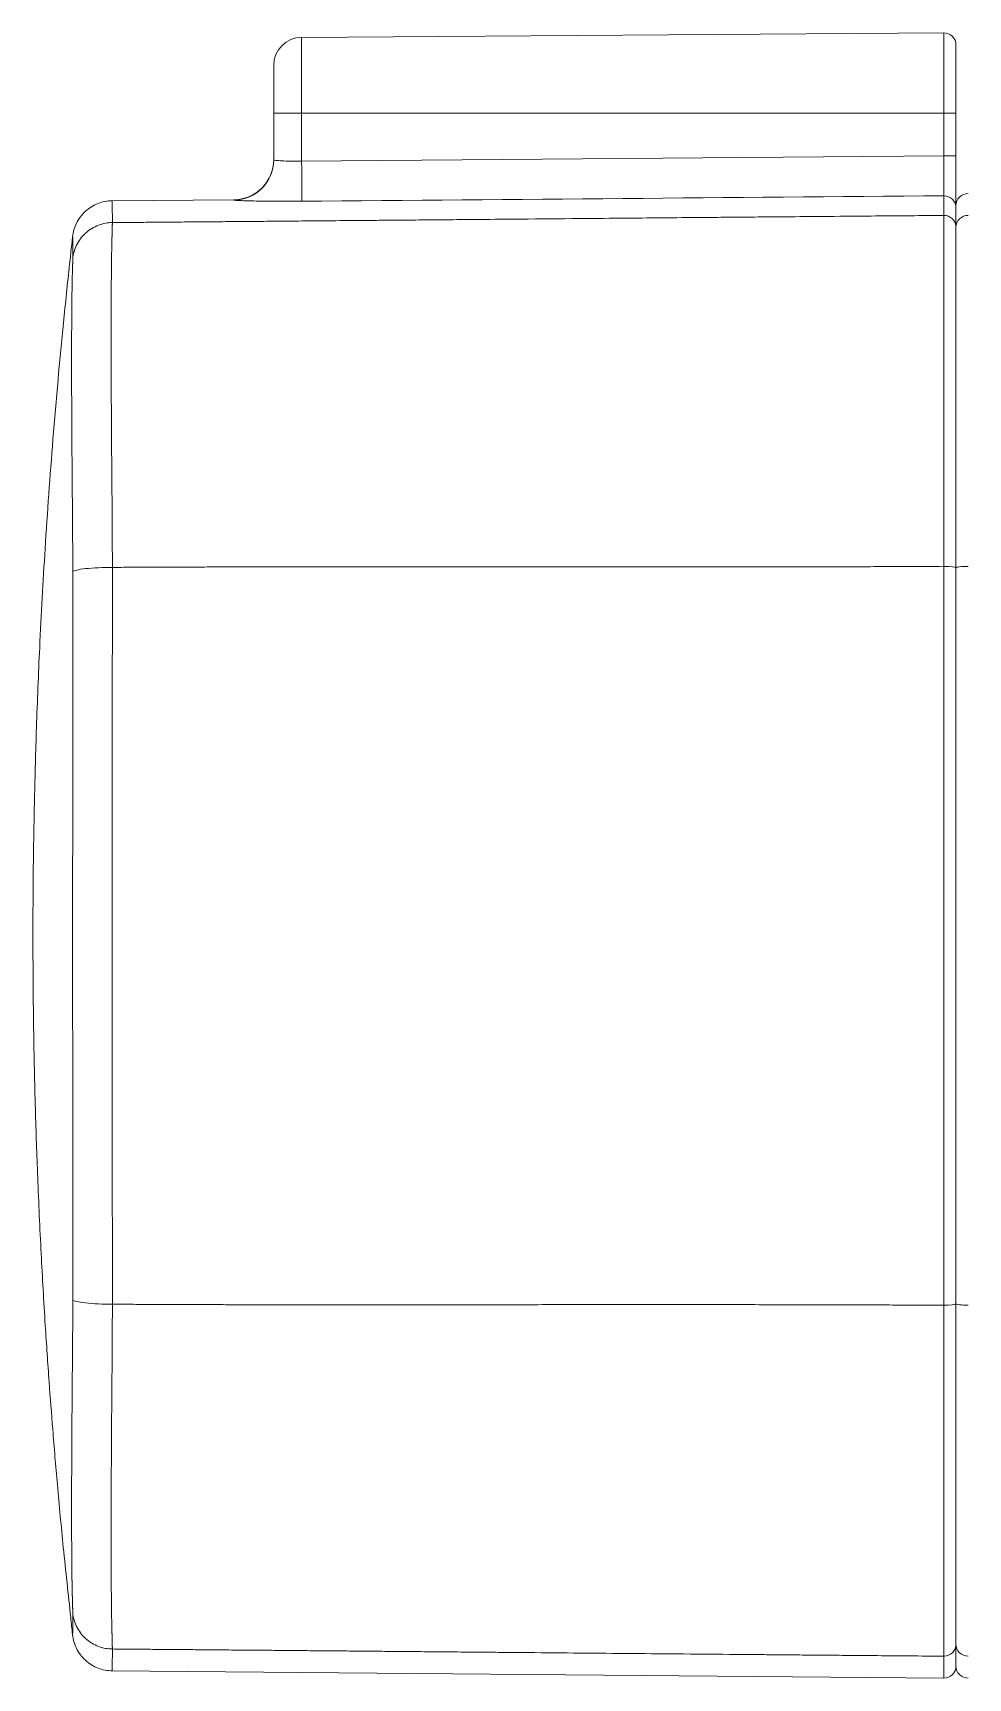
# Model space of a CAD drawing. Extents: x 0 to 3160, y 0 to 2315.
# Drawn here: x 1091.05 to 1114.35, y 797.76 to 838.76 of the extents above; entities that cross this region are included whole.
import ezdxf

# ---------------------------------------------------------------- set-up
doc = ezdxf.new("R2010")
doc.units = 0
doc.header["$LTSCALE"] = 4
doc.header["$MEASUREMENT"] = 0
doc.layers.add('1', color=7, linetype='CONTINUOUS', true_color=0xffffff)

msp = doc.modelspace()

# ---------------------------------------------------------------- linework, layer by layer
at = {"layer": '1', "color": 7, "linetype": 'Continuous', "lineweight": 18}
for p, q in [((1113.747, 838.756), (1097.744, 838.644)), ((1097.049, 835.589), (1097.049, 836.758)), ((1114.049, 836.758), (1114.049, 835.696)), ((1096.058, 834.598), (1093.023, 834.572)), ((1114.049, 833.91), (1114.049, 834.453)), ((1114.049, 825.425), (1114.049, 833.91)), ((1092.039, 833.68), (1092.039, 833.681)), ((1114.049, 807.086), (1114.049, 825.425)), ((1114.049, 798.601), (1114.049, 807.086)), ((1114.049, 798.601), (1114.049, 798.058)), ((1093.021, 797.939), (1113.747, 797.758))]:
    msp.add_line(p, q, dxfattribs=at)
at = {"layer": '1', "color": 7, "linetype": 'Continuous', "lineweight": 13}
for p, q in [((1097.744, 838.644), (1097.744, 836.758)), ((1113.747, 838.756), (1113.747, 836.758)), ((1097.744, 835.56), (1097.744, 836.758)), ((1113.747, 836.758), (1097.744, 836.758)), ((1113.747, 835.696), (1113.747, 836.758)), ((1113.747, 835.696), (1097.744, 835.56)), ((1096.058, 834.598), (1096.058, 834.59)), ((1113.747, 834.207), (1113.747, 834.697)), ((1113.747, 807.048), (1113.747, 825.463)), ((1113.747, 797.758), (1113.747, 798.304))]:
    msp.add_line(p, q, dxfattribs=at)
at = {"layer": '1', "color": 7, "linetype": 'Continuous', "lineweight": 18}
for centre, radius, start, end in [((1097.749, 837.944), 0.7, 90.4, 180), ((1113.749, 838.456), 0.3, 0, 90.4), ((1114.349, 834.453), 0.3, 89.5667, 180), ((1113.749, 798.058), 0.3, 269.5, 360), ((1114.349, 798.058), 0.3, 180, 270.4333)]:
    msp.add_arc(centre, radius, start, end, dxfattribs=at)
at = {"layer": '1', "color": 7, "linetype": 'Continuous', "lineweight": 18, "extrusion": (0, 0, -1)}
msp.add_arc((-1096.049, 835.598), 1, 180, 269.5, dxfattribs=at)
at = {"layer": '1', "color": 7, "linetype": 'Continuous', "lineweight": 13}
for centre, major_axis, ratio, start_param, end_param in [((1097.749, 836.758), (0.7, 0), 0.000003, 3.141593, 4.705408), ((1113.749, 836.758), (0.3, 0), 0.000003, 4.705408, 6.283185), ((1096.049, 835.589), (1, 0), 0.999887, 4.721116, 6.283185), ((1097.737, 835.56), (-0.008, 1), 0.006981, 3.178222, 4.712332), ((1113.749, 835.696), (0.3, 0), 0.000003, 4.705408, 6.283185), ((1113.749, 834.397), (0.3, 0), 0.999279, 1.570796, 1.579523), ((1113.749, 834.397), (0.3, 0), 0.999279, 0.000001, 1.570796), ((1114.349, 833.91), (0.3, 0), 0.993003, 1.563233, 3.141593), ((1114.349, 825.425), (0.3, 0), 0.118089, 1.563233, 3.141593), ((1114.349, 807.086), (0.3, 0), 0.118089, 3.141593, 4.719952), ((1114.349, 798.601), (-0.3, 0), 0.993003, 0, 1.578359)]:
    msp.add_ellipse(centre, major_axis=major_axis, ratio=ratio, start_param=start_param, end_param=end_param, dxfattribs=at)
at = {"layer": '1', "color": 7, "linetype": 'Continuous', "lineweight": 18}
for centre, major_axis, ratio, start_param, end_param in [((1113.749, 833.909), (-0.3, 0), 0.993, 4.712389, 4.721115), ((1113.749, 825.427), (0.3, 0), 0.118116, 1.570796, 1.579522), ((1113.749, 825.427), (0.3, 0), 0.118115, 0.000002, 1.570796), ((1113.749, 807.084), (-0.3, 0), 0.118115, 1.56207, 1.570796), ((1113.749, 798.602), (0.3, 0), 0.993, 4.703663, 4.712389), ((1113.749, 798.602), (0.3, 0), 0.993, 4.712389, 6.283184)]:
    msp.add_ellipse(centre, major_axis=major_axis, ratio=ratio, start_param=start_param, end_param=end_param, dxfattribs=at)
at = {"layer": '1', "color": 7, "linetype": 'Continuous', "lineweight": 13}
for points, degree, knots in [([(1114.049, 837.987), (1114.049, 838.205), (1114.049, 838.455), (1114.049, 838.456)], 2, [0, 0, 0, 0.484247, 1, 1, 1]), ([(1097.049, 837.59), (1097.049, 837.593), (1097.049, 837.763), (1097.049, 837.944), (1097.049, 837.944), (1097.049, 837.764), (1097.049, 837.593), (1097.049, 837.59)], 2, [0, 0, 0, 0.004981, 0.252483, 0.499985, 0.747487, 0.994988, 1, 1, 1]), ([(1097.744, 835.56), (1097.653, 835.558), (1097.561, 835.558), (1097.394, 835.561), (1097.316, 835.563), (1097.22, 835.568), (1097.191, 835.57), (1097.141, 835.574), (1097.12, 835.576), (1097.067, 835.582), (1097.049, 835.586), (1097.049, 835.589)], 3, [0, 0, 0, 0, 0.25, 0.25, 0.5, 0.5, 0.625, 0.625, 0.75, 0.75, 1, 1, 1, 1]), ([(1113.747, 835.696), (1113.747, 835.568), (1113.747, 835.44), (1113.746, 835.262), (1113.746, 835.206), (1113.746, 835.099), (1113.746, 835.048), (1113.746, 834.91), (1113.746, 834.835), (1113.746, 834.731), (1113.746, 834.701), (1113.747, 834.697)], 3, [0, 0, 0, 0, 0.25, 0.25, 0.375, 0.375, 0.5, 0.5, 0.75, 0.75, 1, 1, 1, 1]), ([(1097.746, 834.561), (1097.635, 834.56), (1097.413, 834.559), (1097.094, 834.56), (1096.801, 834.562), (1096.459, 834.568), (1096.209, 834.576), (1096.077, 834.584), (1096.064, 834.588), (1096.058, 834.59)], 3, [0, 0, 0, 0, 0.12656, 0.252303, 0.377665, 0.502859, 0.75115, 0.875687, 1, 1, 1, 1]), ([(1093.028, 834.028), (1093.165, 834.029), (1093.444, 834.032), (1093.871, 834.035), (1094.312, 834.039), (1094.768, 834.043), (1095.239, 834.047), (1095.725, 834.051), (1096.226, 834.055), (1096.742, 834.059), (1097.273, 834.064), (1097.93, 834.07), (1098.645, 834.076), (1099.353, 834.082), (1099.878, 834.087), (1100.37, 834.091), (1100.929, 834.096), (1101.651, 834.102), (1102.483, 834.11), (1103.557, 834.119), (1104.734, 834.13), (1106.261, 834.143), (1107.504, 834.154), (1108.858, 834.166), (1109.921, 834.175), (1111.08, 834.185), (1112.037, 834.193), (1112.901, 834.2), (1113.468, 834.205), (1113.747, 834.207)], 3, [0, 0, 0, 0, 0.019855, 0.040432, 0.061729, 0.083747, 0.106487, 0.129947, 0.154129, 0.179031, 0.204654, 0.230999, 0.274061, 0.308249, 0.333561, 0.349999, 0.379572, 0.41443, 0.454573, 0.5, 0.569991, 0.625001, 0.721133, 0.750001, 0.821018, 0.875001, 0.917912, 0.959578, 1, 1, 1, 1]), ([(1113.747, 825.463), (1113.747, 825.48), (1113.747, 825.515), (1113.747, 825.567), (1113.747, 825.619), (1113.747, 825.671), (1113.747, 825.723), (1113.747, 825.774), (1113.747, 825.826), (1113.747, 825.878), (1113.747, 825.93), (1113.747, 825.982), (1113.747, 826.033), (1113.747, 826.085), (1113.747, 826.137), (1113.747, 826.188), (1113.747, 826.24), (1113.747, 826.291), (1113.747, 826.343), (1113.747, 826.394), (1113.747, 826.445), (1113.747, 826.496), (1113.746, 826.548), (1113.746, 826.599), (1113.746, 826.65), (1113.746, 826.7), (1113.746, 826.751), (1113.746, 826.802), (1113.746, 826.853), (1113.746, 826.903), (1113.746, 826.954), (1113.746, 827.004), (1113.746, 827.054), (1113.746, 827.105), (1113.746, 827.155), (1113.746, 827.205), (1113.746, 827.255), (1113.746, 827.305), (1113.746, 827.354), (1113.746, 827.404), (1113.746, 827.453), (1113.746, 827.503), (1113.746, 827.552), (1113.746, 827.601), (1113.746, 827.65), (1113.746, 827.699), (1113.746, 827.748), (1113.746, 827.797), (1113.746, 827.845), (1113.746, 827.894), (1113.746, 827.942), (1113.746, 827.99), (1113.746, 828.038), (1113.746, 828.086), (1113.746, 828.134), (1113.746, 828.181), (1113.746, 828.229), (1113.746, 828.276), (1113.746, 828.323), (1113.746, 828.37), (1113.746, 828.417), (1113.746, 828.464), (1113.746, 828.511), (1113.746, 828.557), (1113.746, 828.603), (1113.746, 828.65), (1113.746, 828.696), (1113.746, 828.741), (1113.746, 828.787), (1113.746, 828.833), (1113.746, 828.878), (1113.746, 828.923), (1113.746, 828.968), (1113.746, 829.013), (1113.746, 829.058), (1113.746, 829.102), (1113.746, 829.146), (1113.746, 829.191), (1113.746, 829.234), (1113.746, 829.278), (1113.746, 829.322), (1113.746, 829.365), (1113.746, 829.409), (1113.746, 829.452), (1113.746, 829.494), (1113.746, 829.537), (1113.746, 829.58), (1113.746, 829.622), (1113.746, 829.664), (1113.746, 829.706), (1113.746, 829.748), (1113.746, 829.789), (1113.746, 829.831), (1113.746, 829.872), (1113.746, 829.913), (1113.746, 829.954), (1113.746, 829.994), (1113.746, 830.035), (1113.746, 830.075), (1113.746, 830.115), (1113.746, 830.154), (1113.746, 830.194), (1113.746, 830.233), (1113.746, 830.273), (1113.746, 830.312), (1113.746, 830.35), (1113.746, 830.389), (1113.746, 830.427), (1113.746, 830.465), (1113.746, 830.503), (1113.746, 830.541), (1113.746, 830.578), (1113.746, 830.616), (1113.746, 830.653), (1113.746, 830.69), (1113.746, 830.726), (1113.746, 830.763), (1113.746, 830.799), (1113.746, 830.835), (1113.746, 830.871), (1113.746, 830.906), (1113.746, 830.942), (1113.746, 830.977), (1113.746, 831.012), (1113.746, 831.047), (1113.746, 831.081), (1113.746, 831.116), (1113.746, 831.15), (1113.746, 831.183), (1113.746, 831.217), (1113.746, 831.251), (1113.746, 831.284), (1113.746, 831.317), (1113.746, 831.358), (1113.746, 831.407), (1113.746, 831.464), (1113.746, 831.521), (1113.746, 831.578), (1113.746, 831.634), (1113.746, 831.69), (1113.746, 831.745), (1113.746, 831.8), (1113.746, 831.855), (1113.746, 831.91), (1113.746, 831.964), (1113.746, 832.018), (1113.746, 832.071), (1113.746, 832.124), (1113.746, 832.177), (1113.746, 832.229), (1113.746, 832.281), (1113.746, 832.332), (1113.746, 832.383), (1113.746, 832.433), (1113.746, 832.483), (1113.746, 832.532), (1113.746, 832.581), (1113.746, 832.63), (1113.746, 832.678), (1113.746, 832.725), (1113.746, 832.772), (1113.746, 832.818), (1113.746, 832.863), (1113.746, 832.909), (1113.746, 832.953), (1113.746, 832.997), (1113.746, 833.04), (1113.746, 833.083), (1113.746, 833.125), (1113.746, 833.166), (1113.746, 833.207), (1113.746, 833.247), (1113.746, 833.287), (1113.746, 833.326), (1113.746, 833.364), (1113.746, 833.401), (1113.746, 833.438), (1113.746, 833.474), (1113.746, 833.509), (1113.746, 833.544), (1113.746, 833.578), (1113.746, 833.611), (1113.746, 833.643), (1113.746, 833.675), (1113.746, 833.706), (1113.746, 833.736), (1113.746, 833.765), (1113.746, 833.794), (1113.746, 833.822), (1113.746, 833.849), (1113.746, 833.875), (1113.746, 833.901), (1113.746, 833.925), (1113.746, 833.949), (1113.746, 833.972), (1113.746, 833.994), (1113.746, 834.016), (1113.747, 834.036), (1113.747, 834.056), (1113.747, 834.075), (1113.747, 834.093), (1113.747, 834.11), (1113.747, 834.127), (1113.747, 834.142), (1113.747, 834.157), (1113.747, 834.171), (1113.747, 834.184), (1113.747, 834.196), (1113.747, 834.203), (1113.747, 834.207)], 3, [0, 0, 0, 0, 0.003933, 0.007867, 0.011802, 0.015737, 0.019672, 0.023608, 0.027545, 0.031482, 0.035419, 0.039356, 0.043293, 0.04723, 0.051168, 0.055105, 0.059042, 0.062978, 0.066915, 0.070851, 0.074786, 0.078721, 0.082655, 0.086589, 0.090522, 0.094454, 0.098385, 0.102315, 0.106244, 0.110172, 0.114099, 0.118025, 0.121949, 0.125872, 0.129794, 0.133713, 0.137632, 0.141548, 0.145463, 0.149377, 0.153288, 0.157197, 0.161104, 0.16501, 0.168913, 0.172814, 0.176712, 0.180608, 0.184502, 0.188394, 0.192282, 0.196168, 0.200052, 0.203932, 0.20781, 0.211685, 0.215557, 0.219426, 0.223292, 0.227155, 0.231014, 0.23487, 0.238723, 0.242572, 0.246418, 0.250261, 0.254099, 0.257934, 0.261766, 0.265593, 0.269417, 0.273236, 0.277052, 0.280864, 0.284671, 0.288475, 0.292274, 0.296068, 0.299859, 0.303645, 0.307426, 0.311203, 0.314976, 0.318743, 0.322506, 0.326265, 0.330018, 0.333766, 0.33751, 0.341249, 0.344982, 0.34871, 0.352434, 0.356151, 0.359864, 0.363571, 0.367273, 0.37097, 0.374661, 0.378346, 0.382026, 0.3857, 0.389369, 0.393031, 0.396688, 0.400339, 0.403985, 0.407624, 0.411257, 0.414884, 0.418505, 0.42212, 0.425729, 0.429331, 0.432927, 0.436517, 0.4401, 0.443677, 0.447248, 0.450812, 0.454369, 0.45792, 0.461465, 0.465002, 0.468533, 0.472057, 0.475574, 0.479084, 0.482588, 0.486084, 0.489574, 0.493057, 0.496532, 0.500001, 0.506111, 0.512243, 0.518397, 0.524572, 0.530768, 0.536985, 0.543223, 0.549482, 0.555761, 0.56206, 0.568378, 0.574716, 0.581074, 0.58745, 0.593845, 0.600259, 0.606691, 0.613141, 0.619609, 0.626094, 0.632596, 0.639115, 0.645651, 0.652203, 0.658771, 0.665354, 0.671953, 0.678567, 0.685195, 0.691838, 0.698495, 0.705166, 0.71185, 0.718548, 0.725258, 0.73198, 0.738715, 0.745461, 0.752219, 0.758988, 0.765767, 0.772557, 0.779357, 0.786166, 0.792985, 0.799812, 0.806649, 0.813493, 0.820345, 0.827205, 0.834071, 0.840944, 0.847824, 0.854709, 0.8616, 0.868497, 0.875398, 0.882303, 0.889213, 0.896126, 0.903042, 0.909962, 0.916883, 0.923807, 0.930733, 0.93766, 0.944588, 0.951516, 0.958445, 0.965374, 0.972301, 0.979228, 0.986154, 0.993078, 1, 1, 1, 1]), ([(1092.041, 833.131), (1092.041, 833.136), (1092.041, 833.146), (1092.041, 833.161), (1092.042, 833.176), (1092.042, 833.191), (1092.041, 833.205), (1092.041, 833.219), (1092.041, 833.233), (1092.041, 833.247), (1092.041, 833.261), (1092.041, 833.274), (1092.041, 833.287), (1092.041, 833.3), (1092.041, 833.313), (1092.041, 833.326), (1092.041, 833.338), (1092.041, 833.35), (1092.041, 833.362), (1092.041, 833.374), (1092.041, 833.385), (1092.041, 833.396), (1092.041, 833.407), (1092.04, 833.418), (1092.04, 833.429), (1092.04, 833.439), (1092.04, 833.449), (1092.04, 833.459), (1092.04, 833.469), (1092.04, 833.479), (1092.04, 833.488), (1092.04, 833.497), (1092.04, 833.506), (1092.04, 833.515), (1092.04, 833.523), (1092.04, 833.531), (1092.04, 833.553), (1092.04, 833.584), (1092.04, 833.619), (1092.039, 833.647), (1092.039, 833.667), (1092.039, 833.676), (1092.039, 833.679), (1092.039, 833.68)], 3, [0, 0, 0, 0, 0.014869, 0.029747, 0.044633, 0.059527, 0.074429, 0.08934, 0.104259, 0.119187, 0.134124, 0.149069, 0.164022, 0.178984, 0.193955, 0.208935, 0.223923, 0.238921, 0.253927, 0.268941, 0.283965, 0.298998, 0.31404, 0.329091, 0.344151, 0.35922, 0.374298, 0.389386, 0.404484, 0.41959, 0.434707, 0.449832, 0.464968, 0.480113, 0.495267, 0.510432, 0.525606, 0.615912, 0.705194, 0.793456, 0.880717, 0.967002, 1, 1, 1, 1]), ([(1092.041, 825.33), (1092.041, 825.345), (1092.041, 825.375), (1092.041, 825.42), (1092.041, 825.465), (1092.041, 825.509), (1092.041, 825.554), (1092.041, 825.599), (1092.041, 825.643), (1092.041, 825.688), (1092.041, 825.732), (1092.041, 825.776), (1092.04, 825.821), (1092.04, 825.865), (1092.04, 825.909), (1092.04, 825.953), (1092.04, 825.997), (1092.039, 826.041), (1092.039, 826.085), (1092.039, 826.129), (1092.039, 826.173), (1092.038, 826.216), (1092.038, 826.26), (1092.038, 826.304), (1092.037, 826.347), (1092.037, 826.391), (1092.037, 826.434), (1092.036, 826.478), (1092.036, 826.521), (1092.036, 826.564), (1092.035, 826.607), (1092.035, 826.65), (1092.035, 826.694), (1092.034, 826.737), (1092.034, 826.779), (1092.034, 826.822), (1092.033, 826.865), (1092.033, 826.908), (1092.032, 826.951), (1092.032, 826.993), (1092.032, 827.036), (1092.031, 827.078), (1092.031, 827.121), (1092.031, 827.163), (1092.03, 827.206), (1092.03, 827.248), (1092.029, 827.29), (1092.029, 827.332), (1092.029, 827.374), (1092.028, 827.416), (1092.028, 827.458), (1092.028, 827.5), (1092.027, 827.542), (1092.027, 827.584), (1092.026, 827.626), (1092.026, 827.667), (1092.026, 827.709), (1092.025, 827.75), (1092.025, 827.792), (1092.025, 827.833), (1092.024, 827.875), (1092.024, 827.916), (1092.024, 827.957), (1092.023, 827.998), (1092.023, 828.039), (1092.023, 828.08), (1092.023, 828.121), (1092.021, 828.329), (1092.019, 828.695), (1092.016, 829.203), (1092.014, 829.687), (1092.013, 830.148), (1092.012, 830.62), (1092.013, 831.091), (1092.015, 831.548), (1092.018, 831.953), (1092.021, 832.203), (1092.023, 832.339), (1092.023, 832.379), (1092.024, 832.419), (1092.025, 832.458), (1092.026, 832.496), (1092.026, 832.532), (1092.027, 832.568), (1092.028, 832.603), (1092.029, 832.637), (1092.029, 832.67), (1092.03, 832.702), (1092.031, 832.732), (1092.032, 832.762), (1092.033, 832.791), (1092.034, 832.819), (1092.034, 832.846), (1092.035, 832.872), (1092.036, 832.897), (1092.037, 832.921), (1092.037, 832.944), (1092.038, 832.966), (1092.039, 832.987), (1092.039, 833.007), (1092.04, 833.026), (1092.04, 833.044), (1092.041, 833.061), (1092.041, 833.077), (1092.041, 833.092), (1092.041, 833.106), (1092.041, 833.119), (1092.041, 833.127), (1092.041, 833.131)], 3, [0, 0, 0, 0, 0.003805, 0.007607, 0.011406, 0.015203, 0.018997, 0.022789, 0.026578, 0.030365, 0.03415, 0.037933, 0.041714, 0.045493, 0.04927, 0.053046, 0.05682, 0.060592, 0.064363, 0.068133, 0.071901, 0.075669, 0.079435, 0.0832, 0.086965, 0.090729, 0.094492, 0.098255, 0.102017, 0.105779, 0.109541, 0.113302, 0.117063, 0.120825, 0.124586, 0.128348, 0.13211, 0.135873, 0.139636, 0.143399, 0.147164, 0.150929, 0.154695, 0.158462, 0.16223, 0.165999, 0.16977, 0.173542, 0.177315, 0.18109, 0.184867, 0.188645, 0.192426, 0.196208, 0.199992, 0.203779, 0.207567, 0.211358, 0.215152, 0.218947, 0.222746, 0.226547, 0.230351, 0.234158, 0.237968, 0.241781, 0.245597, 0.249416, 0.299814, 0.349832, 0.399695, 0.449629, 0.49986, 0.562583, 0.624933, 0.68735, 0.750279, 0.758413, 0.766533, 0.77464, 0.782734, 0.790817, 0.79889, 0.806954, 0.815008, 0.823056, 0.831096, 0.83913, 0.84716, 0.855185, 0.863208, 0.871228, 0.879247, 0.887266, 0.895285, 0.903305, 0.911328, 0.919354, 0.927385, 0.93542, 0.943462, 0.95151, 0.959567, 0.967632, 0.975707, 0.983793, 0.99189, 1, 1, 1, 1]), ([(1092.041, 807.181), (1092.041, 807.224), (1092.041, 807.309), (1092.041, 807.438), (1092.041, 807.566), (1092.041, 807.695), (1092.041, 807.823), (1092.041, 807.952), (1092.041, 808.08), (1092.041, 808.209), (1092.041, 808.338), (1092.041, 808.467), (1092.041, 808.596), (1092.041, 808.725), (1092.041, 808.854), (1092.041, 808.983), (1092.041, 809.112), (1092.041, 809.242), (1092.041, 809.371), (1092.041, 809.5), (1092.041, 809.63), (1092.041, 809.759), (1092.041, 809.889), (1092.04, 810.019), (1092.04, 810.149), (1092.04, 810.278), (1092.04, 810.408), (1092.04, 810.538), (1092.04, 810.668), (1092.04, 810.798), (1092.04, 810.928), (1092.04, 811.059), (1092.04, 811.189), (1092.04, 811.319), (1092.04, 811.45), (1092.04, 811.58), (1092.04, 811.891), (1092.04, 812.379), (1092.04, 813.042), (1092.039, 813.699), (1092.039, 814.348), (1092.039, 814.991), (1092.039, 815.626), (1092.038, 816.294), (1092.039, 816.998), (1092.039, 817.744), (1092.039, 818.498), (1092.04, 819.26), (1092.04, 820.029), (1092.04, 820.634), (1092.04, 821.073), (1092.04, 821.342), (1092.04, 821.611), (1092.04, 821.879), (1092.04, 822.147), (1092.04, 822.415), (1092.041, 822.682), (1092.041, 822.948), (1092.041, 823.215), (1092.041, 823.481), (1092.041, 823.746), (1092.041, 824.011), (1092.041, 824.276), (1092.041, 824.54), (1092.042, 824.804), (1092.041, 825.067), (1092.041, 825.242), (1092.041, 825.33)], 3, [0, 0, 0, 0, 0.007102, 0.014207, 0.021313, 0.028422, 0.035533, 0.042647, 0.049763, 0.056881, 0.064001, 0.071124, 0.07825, 0.085377, 0.092508, 0.09964, 0.106775, 0.113913, 0.121053, 0.128196, 0.135341, 0.142489, 0.14964, 0.156793, 0.163949, 0.171108, 0.178269, 0.185433, 0.1926, 0.19977, 0.206942, 0.214117, 0.221296, 0.228476, 0.23566, 0.242847, 0.250037, 0.286947, 0.323457, 0.359567, 0.395282, 0.430603, 0.465534, 0.500076, 0.540674, 0.581696, 0.623147, 0.665031, 0.707353, 0.750116, 0.764968, 0.7798, 0.794612, 0.809405, 0.824178, 0.838932, 0.853667, 0.868382, 0.883079, 0.897758, 0.912417, 0.927059, 0.941683, 0.956288, 0.970876, 0.985447, 1, 1, 1, 1]), ([(1093.028, 825.436), (1093.176, 825.437), (1093.475, 825.439), (1093.927, 825.441), (1094.387, 825.443), (1094.855, 825.444), (1095.33, 825.446), (1095.813, 825.447), (1096.304, 825.448), (1096.802, 825.449), (1097.309, 825.449), (1097.823, 825.45), (1098.345, 825.45), (1098.874, 825.45), (1099.412, 825.45), (1099.957, 825.45), (1100.51, 825.45), (1101.07, 825.449), (1101.638, 825.449), (1102.215, 825.448), (1102.798, 825.448), (1103.622, 825.447), (1104.682, 825.446), (1105.977, 825.446), (1107.272, 825.446), (1108.232, 825.447), (1108.881, 825.447), (1109.243, 825.448), (1109.675, 825.448), (1110.18, 825.449), (1110.755, 825.45), (1111.402, 825.452), (1112.12, 825.455), (1112.91, 825.458), (1113.46, 825.461), (1113.747, 825.463)], 3, [0, 0, 0, 0, 0.021446, 0.043267, 0.065461, 0.088029, 0.110972, 0.134288, 0.157979, 0.182044, 0.206483, 0.231296, 0.256483, 0.282044, 0.307979, 0.334288, 0.360972, 0.388029, 0.415461, 0.443266, 0.471446, 0.5, 0.5625, 0.625, 0.6875, 0.75, 0.764007, 0.781457, 0.80235, 0.826685, 0.854463, 0.885683, 0.920346, 0.958452, 1, 1, 1, 1]), ([(1092.041, 799.38), (1092.041, 799.382), (1092.041, 799.386), (1092.041, 799.391), (1092.041, 799.397), (1092.041, 799.404), (1092.041, 799.41), (1092.041, 799.417), (1092.041, 799.424), (1092.041, 799.431), (1092.041, 799.438), (1092.041, 799.445), (1092.04, 799.453), (1092.04, 799.461), (1092.04, 799.469), (1092.04, 799.478), (1092.04, 799.486), (1092.039, 799.495), (1092.039, 799.504), (1092.039, 799.514), (1092.039, 799.523), (1092.038, 799.533), (1092.038, 799.543), (1092.038, 799.553), (1092.037, 799.563), (1092.037, 799.574), (1092.037, 799.585), (1092.036, 799.596), (1092.036, 799.607), (1092.036, 799.618), (1092.035, 799.63), (1092.035, 799.642), (1092.035, 799.654), (1092.034, 799.666), (1092.034, 799.679), (1092.034, 799.692), (1092.033, 799.705), (1092.033, 799.718), (1092.032, 799.731), (1092.032, 799.745), (1092.032, 799.759), (1092.031, 799.773), (1092.031, 799.787), (1092.031, 799.802), (1092.03, 799.816), (1092.03, 799.831), (1092.029, 799.846), (1092.029, 799.862), (1092.029, 799.877), (1092.028, 799.893), (1092.028, 799.909), (1092.027, 799.926), (1092.027, 799.942), (1092.027, 799.959), (1092.026, 799.976), (1092.026, 799.993), (1092.026, 800.01), (1092.025, 800.028), (1092.025, 800.045), (1092.025, 800.064), (1092.024, 800.082), (1092.024, 800.1), (1092.024, 800.119), (1092.023, 800.138), (1092.023, 800.157), (1092.023, 800.176), (1092.022, 800.196), (1092.021, 800.295), (1092.019, 800.488), (1092.016, 800.799), (1092.014, 801.143), (1092.013, 801.52), (1092.012, 801.96), (1092.013, 802.471), (1092.015, 803.058), (1092.018, 803.681), (1092.021, 804.147), (1092.023, 804.43), (1092.023, 804.517), (1092.024, 804.605), (1092.025, 804.693), (1092.026, 804.782), (1092.026, 804.871), (1092.027, 804.96), (1092.028, 805.049), (1092.029, 805.139), (1092.029, 805.229), (1092.03, 805.319), (1092.031, 805.409), (1092.032, 805.5), (1092.033, 805.591), (1092.034, 805.682), (1092.034, 805.774), (1092.035, 805.866), (1092.036, 805.958), (1092.037, 806.05), (1092.037, 806.143), (1092.038, 806.236), (1092.039, 806.329), (1092.039, 806.423), (1092.04, 806.516), (1092.04, 806.611), (1092.041, 806.705), (1092.041, 806.8), (1092.041, 806.895), (1092.041, 806.99), (1092.041, 807.085), (1092.041, 807.149), (1092.041, 807.181)], 3, [0, 0, 0, 0, 0.003815, 0.007628, 0.011438, 0.015245, 0.019049, 0.022851, 0.02665, 0.030447, 0.034242, 0.038035, 0.041826, 0.045615, 0.049402, 0.053187, 0.05697, 0.060752, 0.064533, 0.068312, 0.07209, 0.075867, 0.079643, 0.083418, 0.087192, 0.090965, 0.094738, 0.098509, 0.102281, 0.106052, 0.109823, 0.113593, 0.117364, 0.121135, 0.124905, 0.128676, 0.132447, 0.136219, 0.139991, 0.143763, 0.147536, 0.15131, 0.155085, 0.158861, 0.162638, 0.166416, 0.170195, 0.173976, 0.177758, 0.181541, 0.185326, 0.189113, 0.192902, 0.196693, 0.200485, 0.20428, 0.208077, 0.211876, 0.215677, 0.219481, 0.223288, 0.227097, 0.230909, 0.234724, 0.238542, 0.242362, 0.246186, 0.250013, 0.300335, 0.350279, 0.400074, 0.449943, 0.500111, 0.562696, 0.624912, 0.687201, 0.749999, 0.758145, 0.766277, 0.774395, 0.782501, 0.790595, 0.798679, 0.806752, 0.814817, 0.822874, 0.830924, 0.838968, 0.847006, 0.855041, 0.863072, 0.8711, 0.879128, 0.887154, 0.895182, 0.90321, 0.911241, 0.919276, 0.927314, 0.935357, 0.943407, 0.951464, 0.959528, 0.967601, 0.975684, 0.983777, 0.991883, 1, 1, 1, 1]), ([(1093.028, 807.074), (1093.184, 807.074), (1093.497, 807.072), (1093.969, 807.07), (1094.447, 807.068), (1094.931, 807.066), (1095.42, 807.065), (1095.915, 807.063), (1096.415, 807.062), (1097.136, 807.061), (1098.179, 807.06), (1099.643, 807.061), (1101.413, 807.061), (1103.017, 807.063), (1104.342, 807.064), (1105.274, 807.065), (1106.17, 807.065), (1107.032, 807.065), (1107.859, 807.065), (1108.652, 807.064), (1109.409, 807.063), (1110.132, 807.062), (1110.819, 807.06), (1111.472, 807.059), (1112.09, 807.057), (1112.673, 807.054), (1113.222, 807.051), (1113.576, 807.049), (1113.747, 807.048)], 3, [0, 0, 0, 0, 0.022535, 0.045339, 0.06841, 0.09175, 0.115358, 0.139233, 0.163377, 0.187789, 0.243676, 0.31434, 0.399782, 0.5, 0.546644, 0.591607, 0.634887, 0.676487, 0.716405, 0.754641, 0.791196, 0.82607, 0.859262, 0.890772, 0.920601, 0.948749, 0.975215, 1, 1, 1, 1]), ([(1113.747, 798.304), (1113.747, 798.306), (1113.747, 798.31), (1113.747, 798.317), (1113.747, 798.323), (1113.747, 798.331), (1113.747, 798.338), (1113.747, 798.346), (1113.747, 798.354), (1113.747, 798.362), (1113.747, 798.37), (1113.747, 798.379), (1113.747, 798.388), (1113.747, 798.398), (1113.747, 798.407), (1113.747, 798.417), (1113.747, 798.427), (1113.747, 798.438), (1113.747, 798.448), (1113.747, 798.459), (1113.747, 798.471), (1113.747, 798.482), (1113.746, 798.494), (1113.746, 798.506), (1113.746, 798.518), (1113.746, 798.531), (1113.746, 798.544), (1113.746, 798.557), (1113.746, 798.57), (1113.746, 798.584), (1113.746, 798.597), (1113.746, 798.612), (1113.746, 798.626), (1113.746, 798.641), (1113.746, 798.655), (1113.746, 798.671), (1113.746, 798.686), (1113.746, 798.702), (1113.746, 798.718), (1113.746, 798.734), (1113.746, 798.75), (1113.746, 798.767), (1113.746, 798.784), (1113.746, 798.801), (1113.746, 798.818), (1113.746, 798.836), (1113.746, 798.854), (1113.746, 798.872), (1113.746, 798.89), (1113.746, 798.909), (1113.746, 798.928), (1113.746, 798.947), (1113.746, 798.966), (1113.746, 798.986), (1113.746, 799.006), (1113.746, 799.026), (1113.746, 799.046), (1113.746, 799.066), (1113.746, 799.087), (1113.746, 799.108), (1113.746, 799.129), (1113.746, 799.151), (1113.746, 799.172), (1113.746, 799.194), (1113.746, 799.216), (1113.746, 799.238), (1113.746, 799.261), (1113.746, 799.284), (1113.746, 799.307), (1113.746, 799.33), (1113.746, 799.353), (1113.746, 799.377), (1113.746, 799.4), (1113.746, 799.424), (1113.746, 799.448), (1113.746, 799.473), (1113.746, 799.497), (1113.746, 799.522), (1113.746, 799.547), (1113.746, 799.572), (1113.746, 799.597), (1113.746, 799.623), (1113.746, 799.649), (1113.746, 799.674), (1113.746, 799.701), (1113.746, 799.727), (1113.746, 799.753), (1113.746, 799.78), (1113.746, 799.807), (1113.746, 799.833), (1113.746, 799.861), (1113.746, 799.888), (1113.746, 799.915), (1113.746, 799.943), (1113.746, 799.971), (1113.746, 799.999), (1113.746, 800.027), (1113.746, 800.055), (1113.746, 800.084), (1113.746, 800.112), (1113.746, 800.141), (1113.746, 800.17), (1113.746, 800.199), (1113.746, 800.228), (1113.746, 800.257), (1113.746, 800.287), (1113.746, 800.316), (1113.746, 800.346), (1113.746, 800.376), (1113.746, 800.406), (1113.746, 800.436), (1113.746, 800.466), (1113.746, 800.497), (1113.746, 800.527), (1113.746, 800.558), (1113.746, 800.589), (1113.746, 800.62), (1113.746, 800.651), (1113.746, 800.682), (1113.746, 800.713), (1113.746, 800.744), (1113.746, 800.776), (1113.746, 800.807), (1113.746, 800.839), (1113.746, 800.871), (1113.746, 800.903), (1113.746, 800.935), (1113.746, 800.967), (1113.746, 800.999), (1113.746, 801.031), (1113.746, 801.064), (1113.746, 801.096), (1113.746, 801.129), (1113.746, 801.169), (1113.746, 801.219), (1113.746, 801.278), (1113.746, 801.337), (1113.746, 801.397), (1113.746, 801.457), (1113.746, 801.518), (1113.746, 801.58), (1113.746, 801.643), (1113.746, 801.706), (1113.746, 801.77), (1113.746, 801.834), (1113.746, 801.9), (1113.746, 801.966), (1113.746, 802.032), (1113.746, 802.099), (1113.746, 802.167), (1113.746, 802.235), (1113.746, 802.304), (1113.746, 802.374), (1113.746, 802.444), (1113.746, 802.515), (1113.746, 802.587), (1113.746, 802.659), (1113.746, 802.732), (1113.746, 802.805), (1113.746, 802.879), (1113.746, 802.954), (1113.746, 803.029), (1113.746, 803.104), (1113.746, 803.181), (1113.746, 803.257), (1113.746, 803.335), (1113.746, 803.413), (1113.746, 803.491), (1113.746, 803.57), (1113.746, 803.65), (1113.746, 803.73), (1113.746, 803.81), (1113.746, 803.891), (1113.746, 803.973), (1113.746, 804.055), (1113.746, 804.137), (1113.746, 804.22), (1113.746, 804.303), (1113.746, 804.387), (1113.746, 804.471), (1113.746, 804.556), (1113.746, 804.641), (1113.746, 804.726), (1113.746, 804.812), (1113.746, 804.898), (1113.746, 804.985), (1113.746, 805.072), (1113.746, 805.159), (1113.746, 805.246), (1113.746, 805.334), (1113.746, 805.422), (1113.746, 805.511), (1113.746, 805.6), (1113.746, 805.689), (1113.746, 805.778), (1113.746, 805.868), (1113.746, 805.957), (1113.747, 806.047), (1113.747, 806.138), (1113.747, 806.228), (1113.747, 806.319), (1113.747, 806.409), (1113.747, 806.5), (1113.747, 806.591), (1113.747, 806.682), (1113.747, 806.774), (1113.747, 806.865), (1113.747, 806.957), (1113.747, 807.018), (1113.747, 807.048)], 3, [0, 0, 0, 0, 0.003933, 0.007867, 0.011802, 0.015737, 0.019672, 0.023609, 0.027545, 0.031482, 0.035419, 0.039356, 0.043293, 0.04723, 0.051168, 0.055105, 0.059042, 0.062978, 0.066915, 0.070851, 0.074786, 0.078721, 0.082655, 0.086589, 0.090522, 0.094454, 0.098385, 0.102315, 0.106244, 0.110172, 0.114099, 0.118025, 0.121949, 0.125872, 0.129794, 0.133714, 0.137632, 0.141549, 0.145464, 0.149377, 0.153288, 0.157197, 0.161105, 0.16501, 0.168913, 0.172814, 0.176712, 0.180609, 0.184502, 0.188394, 0.192282, 0.196169, 0.200052, 0.203933, 0.20781, 0.211685, 0.215557, 0.219426, 0.223292, 0.227155, 0.231014, 0.23487, 0.238723, 0.242573, 0.246418, 0.250261, 0.254099, 0.257935, 0.261766, 0.265593, 0.269417, 0.273237, 0.277052, 0.280864, 0.284671, 0.288475, 0.292274, 0.296069, 0.299859, 0.303645, 0.307427, 0.311203, 0.314976, 0.318744, 0.322507, 0.326265, 0.330018, 0.333767, 0.33751, 0.341249, 0.344982, 0.34871, 0.352434, 0.356152, 0.359864, 0.363572, 0.367273, 0.37097, 0.374661, 0.378346, 0.382026, 0.3857, 0.389369, 0.393032, 0.396688, 0.40034, 0.403985, 0.407624, 0.411257, 0.414884, 0.418505, 0.42212, 0.425729, 0.429331, 0.432927, 0.436517, 0.440101, 0.443678, 0.447248, 0.450812, 0.454369, 0.45792, 0.461465, 0.465002, 0.468533, 0.472057, 0.475574, 0.479084, 0.482588, 0.486084, 0.489574, 0.493057, 0.496532, 0.500001, 0.506112, 0.512245, 0.518399, 0.524575, 0.530772, 0.53699, 0.543229, 0.549488, 0.555768, 0.562067, 0.568387, 0.574726, 0.581084, 0.587461, 0.593857, 0.600271, 0.606703, 0.613154, 0.619622, 0.626107, 0.63261, 0.63913, 0.645666, 0.652218, 0.658786, 0.66537, 0.671969, 0.678583, 0.685212, 0.691855, 0.698512, 0.705183, 0.711867, 0.718565, 0.725275, 0.731997, 0.738732, 0.745478, 0.752236, 0.759004, 0.765784, 0.772574, 0.779373, 0.786182, 0.793001, 0.799828, 0.806664, 0.813508, 0.82036, 0.827219, 0.834085, 0.840958, 0.847838, 0.854723, 0.861613, 0.868509, 0.87541, 0.882315, 0.889224, 0.896136, 0.903052, 0.909971, 0.916892, 0.923815, 0.93074, 0.937667, 0.944594, 0.951522, 0.95845, 0.965377, 0.972305, 0.979231, 0.986156, 0.993079, 1, 1, 1, 1]), ([(1092.039, 798.829), (1092.039, 798.829), (1092.039, 798.832), (1092.039, 798.844), (1092.039, 798.864), (1092.04, 798.892), (1092.04, 798.927), (1092.04, 798.961), (1092.04, 798.988), (1092.04, 799.006), (1092.04, 799.025), (1092.04, 799.044), (1092.04, 799.064), (1092.04, 799.086), (1092.041, 799.108), (1092.041, 799.131), (1092.041, 799.155), (1092.041, 799.18), (1092.041, 799.206), (1092.041, 799.233), (1092.041, 799.26), (1092.041, 799.289), (1092.042, 799.318), (1092.041, 799.349), (1092.041, 799.37), (1092.041, 799.38)], 3, [0, 0, 0, 0, 0.080875, 0.162782, 0.245659, 0.329506, 0.414324, 0.50012, 0.529805, 0.559452, 0.589064, 0.61864, 0.648181, 0.677686, 0.707157, 0.736594, 0.765995, 0.795363, 0.824697, 0.853997, 0.883264, 0.912497, 0.941697, 0.970865, 1, 1, 1, 1]), ([(1093.028, 798.483), (1093.176, 798.481), (1093.475, 798.479), (1093.927, 798.475), (1094.387, 798.471), (1094.855, 798.468), (1095.33, 798.464), (1095.813, 798.459), (1096.304, 798.455), (1096.802, 798.451), (1097.309, 798.447), (1097.823, 798.442), (1098.345, 798.438), (1098.874, 798.433), (1099.412, 798.428), (1099.957, 798.423), (1100.51, 798.418), (1101.07, 798.414), (1101.638, 798.408), (1102.215, 798.403), (1102.798, 798.398), (1103.622, 798.391), (1104.682, 798.381), (1105.977, 798.37), (1107.272, 798.359), (1108.232, 798.35), (1108.881, 798.345), (1109.243, 798.342), (1109.675, 798.338), (1110.18, 798.333), (1110.755, 798.329), (1111.402, 798.323), (1112.12, 798.317), (1112.91, 798.31), (1113.46, 798.306), (1113.747, 798.304)], 3, [0, 0, 0, 0, 0.021446, 0.043267, 0.065461, 0.08803, 0.110972, 0.134289, 0.157979, 0.182044, 0.206483, 0.231296, 0.256483, 0.282044, 0.307979, 0.334289, 0.360972, 0.388029, 0.415461, 0.443266, 0.471446, 0.5, 0.5625, 0.625, 0.6875, 0.75, 0.764007, 0.781457, 0.80235, 0.826685, 0.854463, 0.885683, 0.920346, 0.958452, 1, 1, 1, 1])]:
    msp.add_open_spline(points, degree=degree, knots=knots, dxfattribs=at)
at = {"layer": '1', "color": 7, "linetype": 'Continuous', "lineweight": 18}
for points, degree, knots in [([(1097.049, 836.758), (1097.049, 836.993), (1097.049, 837.425), (1097.049, 837.59)], 2, [0, 0, 0, 0.505082, 1, 1, 1]), ([(1114.049, 837.987), (1114.049, 837.973), (1114.049, 837.72), (1114.049, 837.096), (1114.049, 836.758)], 2, [0, 0, 0, 0.029538, 0.514769, 1, 1, 1]), ([(1093.024, 834.572), (1092.901, 834.57), (1092.665, 834.526), (1092.342, 834.329), (1092.116, 834.025), (1092.051, 833.795), (1092.038, 833.673)], 3, [0, 0, 0, 0, 0.241771, 0.500403, 0.758809, 1, 1, 1, 1]), ([(1092.041, 833.131), (1092.047, 833.186), (1092.057, 833.242), (1092.088, 833.355), (1092.11, 833.412), (1092.163, 833.522), (1092.196, 833.576), (1092.271, 833.677), (1092.314, 833.724), (1092.409, 833.81), (1092.46, 833.849), (1092.568, 833.914), (1092.625, 833.942), (1092.74, 833.985), (1092.799, 834.001), (1092.915, 834.022), (1092.972, 834.028), (1093.028, 834.028)], 3, [0, 0, 0, 0, 0.125, 0.125, 0.25, 0.25, 0.375, 0.375, 0.5, 0.5, 0.625, 0.625, 0.75, 0.75, 0.875, 0.875, 1, 1, 1, 1]), ([(1113.749, 834.207), (1113.767, 834.207), (1113.785, 834.206), (1113.823, 834.199), (1113.841, 834.193), (1113.878, 834.179), (1113.897, 834.17), (1113.931, 834.147), (1113.947, 834.134), (1113.976, 834.105), (1113.989, 834.089), (1114.012, 834.055), (1114.021, 834.037), (1114.036, 834), (1114.041, 833.982), (1114.048, 833.945), (1114.049, 833.927), (1114.049, 833.909)], 3, [0, 0, 0, 0, 0.125, 0.125, 0.25, 0.25, 0.375, 0.375, 0.5, 0.5, 0.625, 0.625, 0.75, 0.75, 0.875, 0.875, 1, 1, 1, 1]), ([(1092.037, 833.667), (1092.009, 833.416), (1091.929, 832.692), (1091.803, 831.49), (1091.668, 830.06), (1091.509, 828.198), (1091.352, 826.011), (1091.219, 823.597), (1091.135, 821.498), (1091.084, 819.66), (1091.053, 817.841), (1091.046, 815.921), (1091.062, 813.942), (1091.104, 812.032), (1091.167, 810.152), (1091.248, 808.381), (1091.345, 806.683), (1091.448, 805.174), (1091.543, 803.927), (1091.662, 802.519), (1091.808, 800.947), (1091.947, 799.691), (1092.02, 798.984), (1092.035, 798.842)], 3, [0, 0, 0, 0, 0.022792, 0.064865, 0.102569, 0.145033, 0.224016, 0.294273, 0.350991, 0.402644, 0.454195, 0.508674, 0.565371, 0.622672, 0.671007, 0.72587, 0.777092, 0.817316, 0.85291, 0.89239, 0.937076, 0.987301, 1, 1, 1, 1]), ([(1092.041, 825.33), (1092.063, 825.356), (1092.173, 825.385), (1092.55, 825.426), (1092.805, 825.436), (1093.028, 825.436)], 3, [0, 0, 0, 0, 0.5, 0.5, 1, 1, 1, 1]), ([(1092.041, 807.181), (1092.063, 807.155), (1092.173, 807.126), (1092.55, 807.085), (1092.805, 807.075), (1093.028, 807.074)], 3, [0, 0, 0, 0, 0.5, 0.5, 1, 1, 1, 1]), ([(1092.041, 799.38), (1092.047, 799.325), (1092.057, 799.269), (1092.088, 799.155), (1092.11, 799.099), (1092.163, 798.989), (1092.196, 798.935), (1092.271, 798.834), (1092.314, 798.786), (1092.409, 798.701), (1092.46, 798.662), (1092.568, 798.596), (1092.625, 798.569), (1092.74, 798.525), (1092.799, 798.509), (1092.915, 798.488), (1092.972, 798.483), (1093.028, 798.483)], 3, [0, 0, 0, 0, 0.125, 0.125, 0.25, 0.25, 0.375, 0.375, 0.5, 0.5, 0.625, 0.625, 0.75, 0.75, 0.875, 0.875, 1, 1, 1, 1]), ([(1092.038, 798.838), (1092.051, 798.716), (1092.116, 798.486), (1092.342, 798.182), (1092.665, 797.985), (1092.901, 797.941), (1093.024, 797.939)], 3, [0, 0, 0, 0, 0.241193, 0.499601, 0.758233, 1, 1, 1, 1])]:
    msp.add_open_spline(points, degree=degree, knots=knots, dxfattribs=at)
for points, degree in [([(1114.049, 835.696), (1114.049, 835.444), (1114.049, 834.977), (1114.049, 834.613), (1114.049, 834.406), (1114.049, 834.397)], 2), ([(1113.749, 807.048), (1113.891, 807.048), (1114.049, 807.067), (1114.049, 807.084)], 3)]:
    msp.add_open_spline(points, degree=degree, dxfattribs=at)
at = {"layer": '1', "color": 7, "linetype": 'Continuous', "lineweight": 13}
for points, weights, knots in [([(1093.028, 834.028), (1093.028, 834.21), (1093.027, 834.346), (1093.026, 834.482), (1093.025, 834.515), (1093.025, 834.561), (1093.024, 834.572), (1093.024, 834.572)], [1.00000005991, 1.00000005967, 1.0000000596, 1.00000005939, 1.00000005928, 1.00000005908, 1.00000005887, 1.00000005887], [0, 0, 0, 0, 0.500327, 0.500327, 0.750496, 0.750496, 1, 1, 1, 1]), ([(1093.028, 825.436), (1093.028, 826.53), (1093.015, 827.573), (1093.005, 829.059), (1093.002, 829.529), (1092.999, 830.414), (1092.998, 830.83), (1092.998, 831.608), (1092.999, 831.961), (1093.002, 832.591), (1093.005, 832.87), (1093.011, 833.35), (1093.016, 833.547), (1093.024, 833.853), (1093.028, 833.963), (1093.028, 834.028)], [1.00000043136, 1.00000043216, 1.00000043279, 1.00000043237, 1.00000043209, 1.00000043166, 1.00000043152, 1.00000043152, 1.00000043166, 1.00000043209, 1.00000043237, 1.00000043265, 1.00000043257, 1.00000043212, 1.00000043176, 1.00000043136], [0, 0, 0, 0, 0.250004, 0.250004, 0.375002, 0.375002, 0.5, 0.5, 0.624998, 0.624998, 0.749996, 0.749996, 0.874994, 0.874994, 1, 1, 1, 1]), ([(1093.028, 807.074), (1093.028, 808.605), (1093.027, 810.135), (1093.026, 812.43), (1093.025, 813.195), (1093.025, 814.725), (1093.024, 815.49), (1093.024, 817.021), (1093.025, 817.786), (1093.025, 819.316), (1093.026, 820.081), (1093.027, 822.376), (1093.028, 823.906), (1093.028, 825.436)], [0.999999769784, 0.999999770703, 0.999999770951, 0.999999771784, 0.999999772181, 0.999999772988, 0.999999773767, 0.999999773766, 0.999999772987, 0.999999772181, 0.999999771786, 0.999999770952, 0.999999770704, 0.999999769785], [0, 0, 0, 0, 0.250006, 0.250006, 0.375006, 0.375006, 0.500006, 0.500006, 0.625006, 0.625006, 0.750006, 0.750006, 1, 1, 1, 1]), ([(1093.028, 798.483), (1093.028, 798.613), (1093.015, 798.918), (1093.005, 799.64), (1093.002, 799.919), (1092.999, 800.549), (1092.998, 800.9), (1092.998, 801.678), (1092.999, 802.096), (1093.002, 802.981), (1093.005, 803.449), (1093.011, 804.438), (1093.016, 804.949), (1093.024, 805.993), (1093.028, 806.527), (1093.028, 807.074)], [1.00000043118, 1.00000043198, 1.00000043262, 1.0000004322, 1.00000043191, 1.00000043149, 1.00000043135, 1.00000043135, 1.00000043149, 1.00000043192, 1.0000004322, 1.00000043248, 1.0000004324, 1.00000043194, 1.00000043158, 1.00000043119], [0, 0, 0, 0, 0.250009, 0.250009, 0.375009, 0.375009, 0.500008, 0.500008, 0.625008, 0.625008, 0.750008, 0.750008, 0.875008, 0.875008, 1, 1, 1, 1]), ([(1093.024, 797.939), (1093.024, 797.939), (1093.025, 797.95), (1093.025, 797.995), (1093.026, 798.029), (1093.027, 798.165), (1093.028, 798.301), (1093.028, 798.483)], [0.99999974526, 0.999999745256, 0.999999744385, 0.999999743478, 0.999999743033, 0.999999742096, 0.999999741819, 0.999999740783], [0, 0, 0, 0, 0.249503, 0.249503, 0.499673, 0.499673, 1, 1, 1, 1])]:
    msp.add_rational_spline(points, weights, degree=3, knots=knots, dxfattribs=at)
msp.add_open_spline([(1113.747, 834.697), (1108.413, 834.651), (1103.08, 834.606), (1097.746, 834.561)], degree=3, dxfattribs=at)
at = {"layer": '1', "color": 7, "linetype": 'Continuous', "lineweight": 18}
for points, weights in [([(1114.049, 825.427), (1114.049, 825.967), (1114.049, 826.495), (1114.049, 827.525), (1114.049, 828.03), (1114.049, 829.007), (1114.049, 829.469), (1114.049, 830.342), (1114.049, 830.755), (1114.049, 831.523), (1114.049, 831.87), (1114.049, 832.492), (1114.049, 832.767), (1114.049, 833.479), (1114.049, 833.781), (1114.049, 833.909)], [1.00000017166, 1.00000017172, 1.00000017177, 1.00000017186, 1.0000001719, 1.00000017196, 1.00000017198, 1.00000017201, 1.00000017202, 1.00000017202, 1.00000017201, 1.00000017198, 1.00000017196, 1.00000017186, 1.00000017178, 1.00000017166]), ([(1114.049, 798.602), (1114.049, 798.666), (1114.049, 798.774), (1114.049, 799.076), (1114.049, 799.271), (1114.049, 799.745), (1114.049, 800.02), (1114.049, 800.642), (1114.049, 800.991), (1114.049, 801.759), (1114.049, 802.17), (1114.049, 803.044), (1114.049, 803.507), (1114.049, 804.974), (1114.049, 806.004), (1114.049, 807.084)], [1.00000038625, 1.00000038637, 1.00000038648, 1.00000038668, 1.00000038677, 1.0000003869, 1.00000038695, 1.00000038702, 1.00000038704, 1.00000038704, 1.00000038702, 1.00000038695, 1.0000003869, 1.0000003867, 1.0000003865, 1.00000038625])]:
    msp.add_rational_spline(points, weights, degree=3, knots=[0, 0, 0, 0, 0.125, 0.125, 0.25, 0.25, 0.375, 0.375, 0.5, 0.5, 0.625, 0.625, 0.75, 0.75, 1, 1, 1, 1], dxfattribs=at)

doc.saveas('drawing.dxf')
